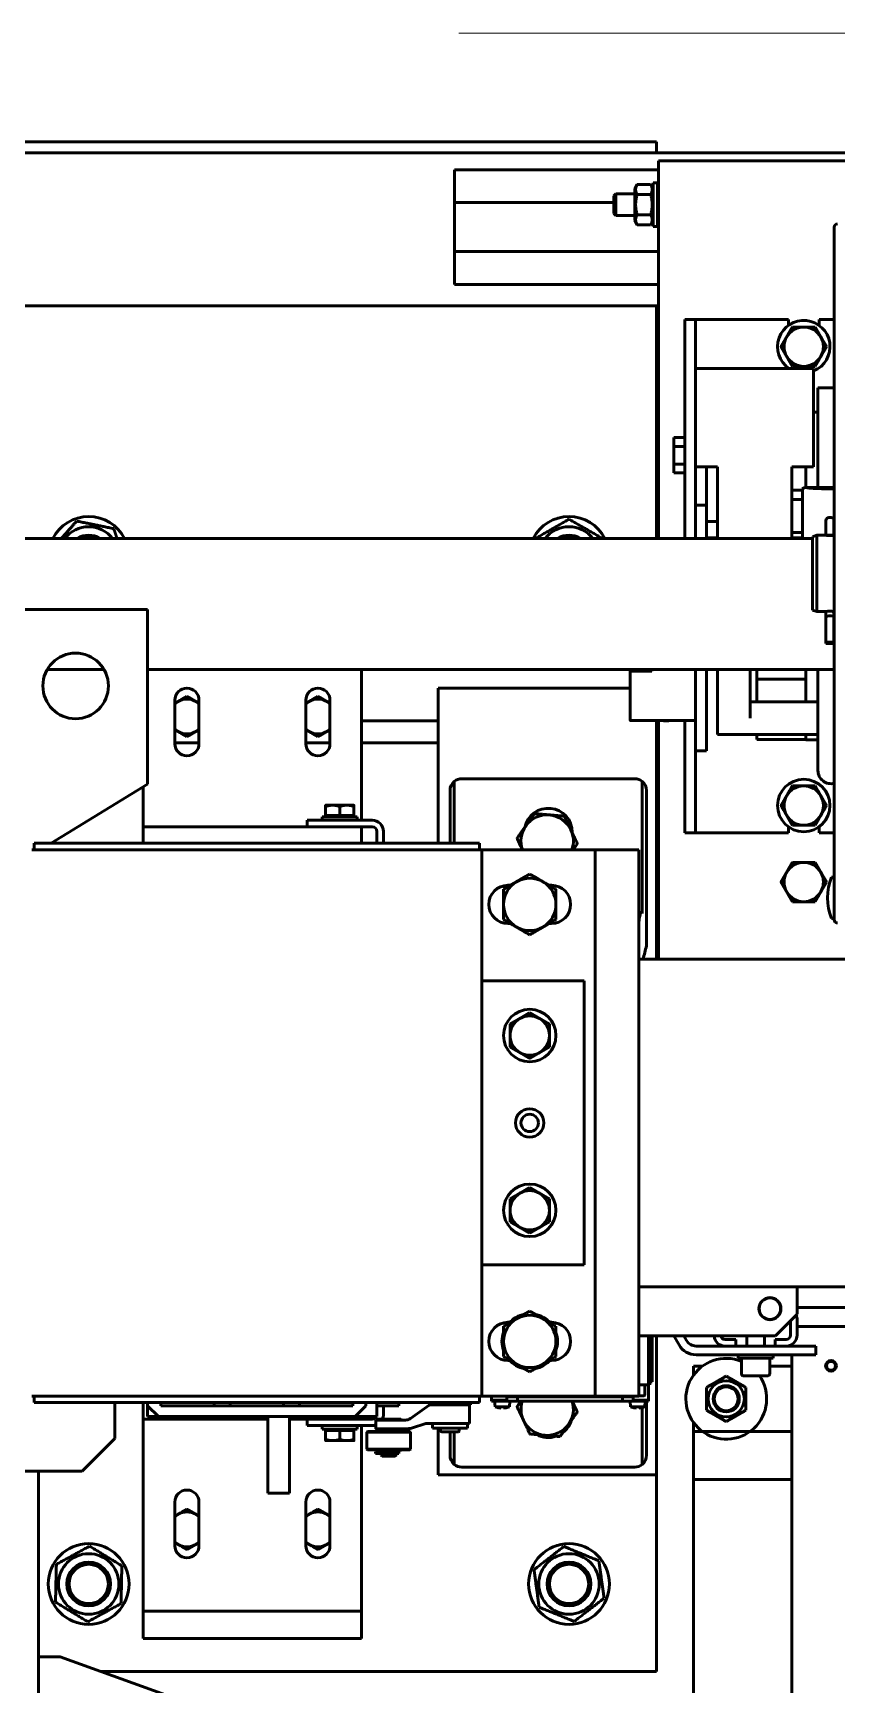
# Model space of a CAD drawing. Header units: metres. Extents: x -9802 to 773, y -8579 to 5125.
# Drawn here: x -3971.9 to -3935.1, y -1251.5 to -1175.9 of the extents above; entities that cross this region are included whole.
import ezdxf

# ---------------------------------------------------------------- set-up
doc = ezdxf.new("R2010")
doc.units = ezdxf.units.M
doc.header["$MEASUREMENT"] = 0
doc.linetypes.add('HIDDEN', pattern=[9.525, 6.35, -3.175])
doc.layers.get('0').update_dxf_attribs({"color": 30, "lineweight": 0})
doc.layers.add('shaft', color=3, linetype='Continuous', lineweight=20)
doc.layers.add('SSN_Lift-AM_0', color=7, linetype='Continuous', lineweight=50)

# ---------------------------------------------------------------- blocks, each defined once
blk = doc.blocks.new('Lift_20-024-10000')
at = {"layer": 'SSN_Lift-AM_0'}
for p, q in [((-854.5, 1568.4), (-489.5, 1568.4)), ((-489.5, 1568.4), (-489.5, 1563.4)), ((-854.5, 1563.4), (854.5, 1563.4)), ((-488.5, 1386.9), (-488.5, 1559.65)), ((-474.3, 1559.65), (-488.5, 1559.65)), ((-474.3, 1559.65), (-369.7, 1559.65)), ((-582, 1555.65), (-582, 1540.65)), ((-488.5, 1555.65), (-582, 1555.65)), ((-509, 1543.65), (-508, 1544.65)), ((-509, 1535.65), (-509, 1543.65)), ((-508, 1544.65), (-508, 1534.65)), ((-499.4, 1544.65), (-508, 1544.65)), ((-499.4, 1546.95), (-498.28, 1548.89)), ((-499.4, 1546.95), (-499.4, 1532.35)), ((-498.28, 1548.89), (-492.12, 1548.89)), ((-498.28, 1544.27), (-492.12, 1544.27)), ((-491, 1546.95), (-492.12, 1548.89)), ((-491, 1549.65), (-491, 1529.65)), ((-491, 1549.65), (-489, 1549.65)), ((-489, 1549.65), (-489, 1529.65)), ((-489, 1546.65), (-488.5, 1546.65)), ((-582, 1540.65), (-582, 1518.15)), ((-509, 1540.65), (-582, 1540.65)), ((-509, 1535.65), (-508, 1534.65)), ((-498.28, 1535.03), (-492.12, 1535.03)), ((-499.4, 1534.65), (-508, 1534.65)), ((-499.4, 1532.35), (-498.28, 1530.41)), ((-498.28, 1530.41), (-492.12, 1530.41)), ((-491, 1532.35), (-492.12, 1530.41)), ((-491, 1529.65), (-489, 1529.65)), ((-489, 1532.65), (-488.5, 1532.65)), ((-408, 1212.4), (-408, 1529.4)), ((-582, 1518.15), (-582, 1503.15)), ((-488.5, 1518.15), (-582, 1518.15)), ((-488.5, 1503.15), (-582, 1503.15)), ((-848.64, 1493.4), (-488.5, 1493.4)), ((-489.5, 1493.4), (-489.5, 1386.9)), ((-476.5, 1386.9), (-476.5, 1487.15)), ((-476.5, 1487.15), (-471.5, 1487.15)), ((-471.5, 1487.15), (-471.5, 1464.65)), ((-466.5, 1487.15), (-471.5, 1487.15)), ((-466.5, 1487.15), (-429, 1487.15)), ((-429, 1484.4), (-429, 1487.15)), ((-415, 1487.15), (-415, 1484.4)), ((-415, 1487.15), (-408, 1487.15)), ((-471.5, 1464.65), (-417.5, 1464.65)), ((-471.5, 1419.65), (-471.5, 1464.65)), ((-417.5, 1419.65), (-417.5, 1464.65)), ((-408, 1455.78), (-415.5, 1455.78)), ((-415.5, 1455.25), (-415.5, 1455.78)), ((-415.5, 1455.25), (-415.5, 1433.24)), ((-415.5, 1444.65), (-417.5, 1444.65)), ((-476.5, 1433.06), (-481.5, 1433.06)), ((-481.5, 1433.06), (-481.5, 1429.02)), ((-476.5, 1429.02), (-481.5, 1429.02)), ((-481.5, 1429.02), (-481.5, 1420.94)), ((-415.5, 1431.78), (-415.5, 1433.24)), ((-415.5, 1431.78), (-415.5, 1410.19)), ((-476.5, 1420.94), (-481.5, 1420.94)), ((-481.5, 1420.94), (-481.5, 1416.9)), ((-476.5, 1416.9), (-481.5, 1416.9)), ((-471.5, 1419.65), (-471.5, 1402.15)), ((-461.5, 1419.65), (-471.5, 1419.65)), ((-466.5, 1402.15), (-466.5, 1419.65)), ((-461.5, 1386.9), (-461.5, 1419.65)), ((-427.5, 1419.65), (-427.5, 1386.9)), ((-417.5, 1419.65), (-427.5, 1419.65)), ((-421, 1410.19), (-421, 1419.65)), ((-427.5, 1408.94), (-422.5, 1408.94)), ((-422.5, 1409.64), (-422.5, 1386.9)), ((-412.5, 1410.19), (-421.16, 1410.19)), ((-408, 1410.19), (-412.5, 1410.19)), ((-408, 1409.65), (-412.5, 1409.65)), ((-471.5, 1405.99), (-471.5, 1405.99)), ((-471.5, 1405.99), (-471.5, 1398.49)), ((-471.5, 1402.15), (-471.5, 1386.9)), ((-466.5, 1402.15), (-471.5, 1402.15)), ((-466.5, 1386.9), (-466.5, 1402.15)), ((-427.5, 1404.67), (-422.5, 1404.67)), ((-471.5, 1398.49), (-471.5, 1398.49)), ((-471.5, 1398.49), (-471.5, 1390.99)), ((-466.5, 1394.65), (-461.5, 1394.65)), ((-411.85, 1391.54), (-411.85, 1395.11)), ((-411.85, 1391.54), (-411.85, 1388.73)), ((-410.55, 1396.4), (-409.45, 1396.4)), ((-408.15, 1395.11), (-408.15, 1391.54)), ((-408.15, 1388.73), (-408.15, 1391.54)), ((-967.5, 1386.9), (-418, 1386.9)), ((-471.5, 1390.99), (-471.5, 1386.9)), ((-471.5, 1390.99), (-471.5, 1390.99)), ((-461.5, 1387.15), (-466.5, 1387.15)), ((-427.5, 1389.65), (-422.5, 1389.65)), ((-422.5, 1387.15), (-427.5, 1387.15)), ((-418, 1387.67), (-416, 1388.4)), ((-418, 1387.67), (-418, 1354.13)), ((-416, 1388.4), (-416, 1353.4)), ((-412.5, 1388.4), (-416, 1388.4)), ((-411.85, 1388.73), (-411.85, 1388.32)), ((-410.55, 1388.4), (-409.45, 1388.4)), ((-408.15, 1388.32), (-408.15, 1388.73)), ((-1067.5, 1354.4), (-722.5, 1354.4)), ((-722.5, 1354.4), (-722.5, 1274.4)), ((-418, 1354.13), (-416, 1353.4)), ((-412.5, 1353.4), (-416, 1353.4)), ((-411.85, 1353.48), (-411.85, 1351.16)), ((-408.15, 1351.16), (-408.15, 1353.48)), ((-411.85, 1351.16), (-411.85, 1338.94)), ((-410.55, 1351.4), (-409.45, 1351.4)), ((-408.15, 1338.94), (-408.15, 1351.16)), ((-411.85, 1338.94), (-411.85, 1338.78)), ((-411.85, 1338.78), (-408.15, 1338.78)), ((-410.55, 1339.4), (-409.45, 1339.4)), ((-408.15, 1338.78), (-408.15, 1338.94)), ((-742.51, 1326.9), (-768.49, 1326.9)), ((-408, 1326.9), (-722.5, 1326.9)), ((-624.5, 1269.9), (-624.5, 1326.9)), ((-501.5, 1326.9), (-501.5, 1326.17)), ((-491.5, 1326.17), (-501.5, 1326.17)), ((-501.5, 1326.17), (-501.5, 1303.67)), ((-491.5, 1326.9), (-491.5, 1326.17)), ((-471.5, 1326.9), (-471.5, 1324.53)), ((-471.5, 1303.67), (-471.5, 1324.53)), ((-466.5, 1289.65), (-466.5, 1326.9)), ((-461.5, 1304.65), (-461.5, 1326.9)), ((-446.5, 1304.65), (-446.5, 1326.9)), ((-443.5, 1326.9), (-443.5, 1324.01)), ((-443.5, 1324.01), (-443.5, 1322.52)), ((-421, 1323.09), (-421, 1326.9)), ((-421, 1312.15), (-421, 1323.09)), ((-415.5, 1280.65), (-415.5, 1326.9)), ((-589.5, 1247.4), (-589.5, 1318.4)), ((-589.5, 1318.4), (-501.5, 1318.4)), ((-443.5, 1318.12), (-443.5, 1322.52)), ((-443.5, 1322.52), (-421, 1322.52)), ((-443.5, 1318.12), (-443.5, 1317.65)), ((-443.5, 1317.65), (-443.5, 1312.15)), ((-710, 1292.9), (-710, 1312.9)), ((-699, 1312.9), (-699, 1292.9)), ((-650, 1292.9), (-650, 1312.9)), ((-639, 1312.9), (-639, 1292.9)), ((-415.5, 1312.15), (-446.5, 1312.15)), ((-624.5, 1303.4), (-589.5, 1303.4)), ((-471.63, 1303.54), (-501.37, 1303.54)), ((-489.5, 1303.54), (-489.5, 1194.4)), ((-488.5, 1194.4), (-488.5, 1303.54)), ((-476.5, 1252.15), (-476.5, 1303.54)), ((-471.5, 1303.67), (-471.5, 1294.61)), ((-461.5, 1304.65), (-461.5, 1297.15)), ((-699, 1293.4), (-710, 1293.4)), ((-639, 1293.4), (-650, 1293.4)), ((-589.5, 1293.4), (-624.5, 1293.4)), ((-471.5, 1294.61), (-471.5, 1252.15)), ((-415.5, 1297.15), (-461.5, 1297.15)), ((-443.5, 1297.15), (-443.5, 1295.07)), ((-443.5, 1295.07), (-443.5, 1294.81)), ((-443.5, 1294.81), (-421, 1294.81)), ((-421, 1294.65), (-421, 1297.15)), ((-415.5, 1294.65), (-421, 1294.65)), ((-466.5, 1289.65), (-471.5, 1289.65)), ((-722.5, 1274.4), (-766.68, 1247.4)), ((-724.5, 1269.9), (-724.5, 1273.18)), ((-584, 1247.4), (-584, 1271.5)), ((-582.04, 1247.4), (-582.04, 1275.66)), ((-578.6, 1276.9), (-499.4, 1276.9)), ((-495.96, 1215.24), (-495.96, 1275.66)), ((-494, 1271.5), (-494, 1200.4)), ((-724.5, 1254.9), (-724.5, 1269.9)), ((-637.75, 1264.8), (-641, 1264.8)), ((-641, 1260.1), (-641, 1264.22)), ((-631.25, 1264.8), (-637.75, 1264.8)), ((-634.5, 1260.1), (-634.5, 1264.22)), ((-628, 1264.8), (-631.25, 1264.8)), ((-628, 1260.1), (-628, 1264.22)), ((-624.5, 1257.9), (-624.5, 1269.9)), ((-619.6, 1257.9), (-649.5, 1257.9)), ((-649.5, 1254.9), (-649.5, 1257.9)), ((-626.5, 1259.5), (-642.5, 1259.5)), ((-642.5, 1259.5), (-642.5, 1257.9)), ((-634.5, 1260.1), (-641, 1260.1)), ((-640.32, 1260.1), (-640.32, 1259.5)), ((-628, 1260.1), (-634.5, 1260.1)), ((-628.68, 1260.1), (-628.68, 1259.5)), ((-626.5, 1259.5), (-626.5, 1257.9)), ((-724.5, 1254.9), (-649.5, 1254.9)), ((-724.5, 1254.9), (-724.5, 1247.4)), ((-649.5, 1254.9), (-619.6, 1254.9)), ((-624.5, 1254.9), (-624.5, 1247.4)), ((-617.5, 1247.4), (-617.5, 1252.8)), ((-614.5, 1252.8), (-614.5, 1247.4)), ((-528, 1252.4), (-528, 1252.14)), ((-471.5, 1252.15), (-476.5, 1252.15)), ((-471.5, 1252.15), (-466.5, 1252.15)), ((-429, 1252.15), (-466.5, 1252.15)), ((-429, 1252.15), (-429, 1254.9)), ((-415, 1254.9), (-415, 1252.15)), ((-408, 1252.15), (-415, 1252.15)), ((-770.4, 1244.4), (-775.5, 1244.4)), ((-774.5, 1247.4), (-769.5, 1247.4)), ((-774.5, 1247.4), (-774.5, 1244.4)), ((-770.4, 1244.4), (-574.6, 1244.4)), ((-769.5, 1247.4), (-575.5, 1247.4)), ((-575.5, 1247.4), (-570.5, 1247.4)), ((-569.5, 1244.4), (-574.6, 1244.4)), ((-570.5, 1244.4), (-570.5, 1247.4)), ((-569.5, 1244.4), (-569.5, 994.4)), ((-569.5, 1244.4), (-517.5, 1244.4)), ((-517.5, 1244.4), (-497.5, 1244.4)), ((-517.5, 1244.4), (-517.5, 994.4)), ((-497.5, 1244.4), (-497.5, 994.4)), ((-557.5, 1228.15), (-556.34, 1228.15)), ((-538.66, 1228.15), (-537.5, 1228.15)), ((-409.28, 1231.9), (-408, 1231.9)), ((-556.34, 1210.65), (-557.5, 1210.65)), ((-537.5, 1210.65), (-538.66, 1210.65)), ((-409.28, 1212.9), (-408, 1212.9)), ((-338, 1194.4), (-497.5, 1194.4)), ((-567.4, 1184.4), (-569.5, 1184.4)), ((-522.5, 1184.4), (-567.4, 1184.4)), ((-522.5, 1054.4), (-522.5, 1184.4)), ((-567.4, 1054.4), (-569.5, 1054.4)), ((-522.5, 1054.4), (-567.4, 1054.4)), ((-338, 1044.4), (-497.5, 1044.4)), ((-425, 1031.9), (-425, 1044.4)), ((-425, 1031.9), (-435, 1021.9)), ((-428.03, 1022.3), (-428.03, 1028.87)), ((-425.03, 1029.3), (-425.03, 1022.3)), ((-338, 1035), (-425, 1035)), ((-557.5, 1028.15), (-556.7, 1028.15)), ((-538.3, 1028.15), (-537.5, 1028.15)), ((-497.5, 1021.9), (-435, 1021.9)), ((-493.06, 999.5), (-493.06, 1021.9)), ((-492.56, 999.5), (-492.56, 1021.9)), ((-491.36, 1021.9), (-491.36, 1000.85)), ((-489.5, 1021.9), (-489.5, 958.4)), ((-479.13, 1017.8), (-481.5, 1021.9)), ((-475.66, 1019.8), (-476.88, 1021.9)), ((-448.03, 1017.3), (-448.03, 1021.9)), ((-440.03, 1017.3), (-440.03, 1021.9)), ((-425.03, 1026.24), (-328.5, 1026.24)), ((-458.03, 1017.3), (-471.33, 1017.3)), ((-471.33, 1013.3), (-416.53, 1013.3)), ((-458.03, 1020.3), (-453.03, 1020.3)), ((-453.03, 1017.3), (-458.03, 1017.3)), ((-453.03, 1020.3), (-453.03, 1017.3)), ((-435.03, 1017.3), (-453.03, 1017.3)), ((-452.03, 1013.3), (-452.03, 1011.7)), ((-436.03, 1013.3), (-436.03, 1011.7)), ((-435.03, 1020.3), (-430.03, 1020.3)), ((-435.03, 1017.3), (-435.03, 1020.3)), ((-430.03, 1017.3), (-435.03, 1017.3)), ((-416.53, 1017.3), (-430.03, 1017.3)), ((-427.5, 1017.3), (-427.5, 1017.98)), ((-427.5, 685.54), (-427.5, 1013.3)), ((-416.53, 1017.3), (-416.53, 1013.3)), ((-556.7, 1010.65), (-557.5, 1010.65)), ((-537.5, 1010.65), (-538.3, 1010.65)), ((-472.5, 1008.14), (-468.33, 1008.14)), ((-472.5, 1003.96), (-472.5, 1008.14)), ((-436.03, 1011.7), (-452.03, 1011.7)), ((-450.53, 1004.5), (-450.53, 1011.7)), ((-437.53, 1004.5), (-437.53, 1011.7)), ((-437.53, 1008.14), (-427.5, 1008.14)), ((-497.5, 999.5), (-493.06, 999.5)), ((-494.81, 995), (-494.81, 999.5)), ((-492.56, 999.5), (-493.06, 999.5)), ((-493.06, 999.5), (-493.06, 994.5)), ((-491.36, 1000.85), (-492.56, 1000.85)), ((-438.33, 1003.7), (-449.73, 1003.7)), ((-775.5, 994.4), (-770.4, 994.4)), ((-774.5, 994.4), (-774.5, 991.4)), ((-769.5, 991.4), (-774.5, 991.4)), ((-574.6, 994.4), (-770.4, 994.4)), ((-769.5, 991.4), (-575.5, 991.4)), ((-737.5, 991.4), (-737.5, 975)), ((-724.5, 983.9), (-724.5, 991.4)), ((-722.5, 990), (-722.5, 991.4)), ((-716.5, 991.4), (-716.5, 990)), ((-692, 990), (-692, 991.4)), ((-684.75, 991.4), (-684.75, 990)), ((-660.25, 990), (-660.25, 991.4)), ((-653, 991.4), (-653, 990)), ((-628.5, 990), (-628.5, 991.4)), ((-622.5, 991.4), (-622.5, 990)), ((-617.5, 990), (-617.5, 991.4)), ((-607.5, 990), (-607.5, 991.4)), ((-594.06, 991), (-594.06, 991.4)), ((-594.06, 991), (-574.06, 991)), ((-585.02, 990.4), (-592.98, 990.4)), ((-592.06, 990.4), (-592.06, 991)), ((-585.02, 990.4), (-575.06, 990.4)), ((-576.06, 990.4), (-576.06, 991)), ((-570.5, 991.4), (-575.5, 991.4)), ((-575.06, 990.4), (-575.06, 981.8)), ((-574.6, 994.4), (-569.5, 994.4)), ((-574.06, 991), (-574.06, 991.4)), ((-570.5, 991.4), (-570.5, 994.4)), ((-517.5, 994.4), (-569.5, 994.4)), ((-565.06, 994.4), (-565.06, 992.5)), ((-563.06, 992.5), (-565.06, 992.5)), ((-565.06, 992), (-565.06, 992.5)), ((-565.06, 992), (-564.81, 992)), ((-558.21, 992), (-564.81, 992)), ((-563.38, 989.5), (-563.56, 992)), ((-563.06, 992.5), (-558.06, 992.5)), ((-557.96, 992), (-558.21, 992)), ((-558.06, 992.5), (-558.06, 994.4)), ((-557.96, 994), (-558.06, 994)), ((-557.96, 994), (-557.73, 994)), ((-557.96, 992), (-557.96, 994)), ((-557.96, 992), (-557.73, 992)), ((-553.06, 994), (-557.73, 994)), ((-553.06, 992), (-557.73, 992)), ((-556.74, 989.5), (-556.56, 992)), ((-553.06, 994), (-549.06, 994)), ((-553.06, 992), (-553.06, 994)), ((-553.06, 992), (-549.06, 992)), ((-509.06, 994), (-549.06, 994)), ((-509.06, 992), (-549.06, 992)), ((-497.5, 994.4), (-517.5, 994.4)), ((-509.06, 994), (-505.06, 994)), ((-509.06, 992), (-505.06, 992)), ((-500.39, 994), (-505.06, 994)), ((-505.06, 992), (-505.06, 994)), ((-500.39, 992), (-505.06, 992)), ((-501.38, 989.5), (-501.56, 992)), ((-500.39, 994), (-500.16, 994)), ((-500.39, 992), (-500.16, 992)), ((-500.06, 994), (-500.16, 994)), ((-500.16, 992), (-500.16, 994)), ((-499.91, 992), (-500.16, 992)), ((-500.06, 994.4), (-500.06, 992.5)), ((-500.06, 992.5), (-495.06, 992.5)), ((-493.31, 992), (-499.91, 992)), ((-495.31, 994.5), (-497.5, 994.5)), ((-493.06, 992.5), (-495.06, 992.5)), ((-494.74, 989.5), (-494.56, 992)), ((-494, 992), (-494, 967.3)), ((-493.31, 992), (-493.06, 992)), ((-493.06, 994.5), (-493.06, 992.5)), ((-493.06, 992), (-493.06, 994)), ((-493.06, 994), (-493.06, 994)), ((-667.5, 983.9), (-724.5, 983.9)), ((-724.5, 983.9), (-724.5, 968.9)), ((-717.5, 985), (-722.5, 990)), ((-722.5, 990), (-722.5, 985)), ((-722.5, 985), (-717.5, 985)), ((-627.5, 985), (-717.5, 985)), ((-716.5, 990), (-692, 990)), ((-684.75, 990), (-692, 990)), ((-684.75, 990), (-660.25, 990)), ((-667.5, 985), (-667.5, 950)), ((-653, 990), (-660.25, 990)), ((-657.5, 985), (-657.5, 950)), ((-649.5, 983.9), (-657.5, 983.9)), ((-653, 990), (-628.5, 990)), ((-649.5, 983.9), (-619.6, 983.9)), ((-649.5, 983.9), (-649.5, 980.9)), ((-622.5, 990), (-627.5, 985)), ((-627.5, 985), (-617.5, 985)), ((-624.5, 983.9), (-624.5, 985)), ((-617.56, 983.9), (-618.06, 983.4)), ((-618.06, 983.4), (-606.06, 983.4)), ((-618.06, 979.4), (-618.06, 983.4)), ((-617.56, 983.9), (-606.56, 983.9)), ((-617.5, 985), (-617.5, 990)), ((-617.5, 990), (-607.5, 990)), ((-614.5, 990), (-614.5, 986)), ((-612.65, 983.4), (-604.45, 983.4)), ((-606.56, 983.9), (-606.06, 983.4)), ((-606.06, 983.4), (-606.06, 983.4)), ((-602.14, 984.14), (-593.56, 990.22)), ((-556.74, 989.5), (-563.38, 989.5)), ((-562.16, 989.14), (-562.17, 989.13)), ((-560.61, 989.5), (-560.61, 988.92)), ((-559.51, 989.5), (-560.61, 989.5)), ((-559.51, 989.14), (-559.51, 989.5)), ((-559.51, 988.92), (-559.51, 989.14)), ((-559.51, 989.14), (-559.51, 989.14)), ((-557.95, 989.13), (-557.96, 989.14)), ((-494.74, 989.5), (-501.38, 989.5)), ((-500.16, 989.14), (-500.17, 989.13)), ((-498.61, 989.5), (-498.61, 988.92)), ((-497.51, 989.5), (-498.61, 989.5)), ((-497.51, 989.14), (-497.51, 989.5)), ((-497.51, 988.92), (-497.51, 989.14)), ((-497.51, 989.14), (-497.51, 989.14)), ((-495.96, 989.14), (-495.96, 963.14)), ((-495.95, 989.13), (-495.96, 989.14)), ((-649.5, 980.9), (-619.6, 980.9)), ((-642.5, 979.3), (-642.5, 980.9)), ((-642.5, 979.3), (-626.5, 979.3)), ((-641, 978.7), (-641, 974.58)), ((-641, 978.7), (-634.5, 978.7)), ((-640.32, 978.7), (-640.32, 979.3)), ((-634.5, 978.7), (-634.5, 974.58)), ((-634.5, 978.7), (-628, 978.7)), ((-628.68, 978.7), (-628.68, 979.3)), ((-628, 978.7), (-628, 974.58)), ((-626.5, 979.3), (-626.5, 980.9)), ((-624.5, 980.9), (-624.5, 968.9)), ((-621.76, 978.25), (-622.06, 977.95)), ((-622.06, 977.95), (-602.06, 977.95)), ((-622.06, 970.05), (-622.06, 977.95)), ((-621.76, 978.25), (-602.36, 978.25)), ((-618.06, 979.4), (-612.65, 979.4)), ((-617.56, 978.9), (-618.06, 979.4)), ((-617.56, 978.9), (-606.56, 978.9)), ((-617.31, 978.25), (-617.31, 978.9)), ((-612.65, 979.4), (-612.66, 979.4)), ((-604.06, 979.4), (-612.66, 979.4)), ((-606.81, 978.25), (-606.81, 978.9)), ((-606.56, 978.9), (-606.06, 979.4)), ((-602.36, 978.25), (-602.06, 977.95)), ((-602.06, 970.05), (-602.06, 977.95)), ((-595.06, 981.8), (-601.71, 979.75)), ((-585.02, 981.8), (-595.06, 981.8)), ((-592.06, 979.7), (-592.06, 981.8)), ((-592.06, 979.7), (-576.06, 979.7)), ((-589.5, 958.4), (-589.5, 979.7)), ((-588.31, 979.7), (-588.31, 978.5)), ((-580.31, 978), (-587.81, 978)), ((-585.02, 981.8), (-575.06, 981.8)), ((-584, 967.3), (-584, 978)), ((-582.04, 978), (-582.04, 963.14)), ((-579.81, 979.7), (-579.81, 978.5)), ((-576.06, 979.7), (-576.06, 981.8)), ((-472.5, 978.14), (-472.5, 982.31)), ((-472.5, 978.14), (-472.5, 958.24)), ((-427.5, 978.14), (-472.5, 978.14)), ((-737.5, 975), (-752.5, 960)), ((-724.5, 968.9), (-724.5, 903.4)), ((-641, 974), (-637.75, 974)), ((-637.75, 974), (-631.25, 974)), ((-631.25, 974), (-628, 974)), ((-624.5, 968.9), (-624.5, 903.4)), ((-622.06, 970.05), (-602.06, 970.05)), ((-621.76, 969.75), (-622.06, 970.05)), ((-621.76, 969.75), (-602.36, 969.75)), ((-618.21, 968.84), (-607.68, 968.84)), ((-618.21, 968.08), (-618.21, 968.84)), ((-607.68, 968.08), (-618.21, 968.08)), ((-617.31, 969.1), (-617.31, 969.75)), ((-617.31, 969.1), (-606.81, 969.1)), ((-615.56, 968.84), (-615.56, 969.1)), ((-615.56, 968), (-608.56, 968)), ((-615.56, 967.4), (-615.56, 968)), ((-615.06, 968), (-615.06, 968.08)), ((-609.06, 968), (-609.06, 968.08)), ((-608.56, 968.84), (-608.56, 969.1)), ((-608.56, 967.4), (-608.56, 968)), ((-607.68, 968.84), (-607.49, 968.84)), ((-607.49, 968.08), (-607.68, 968.08)), ((-607.49, 968.08), (-607.49, 968.84)), ((-606.81, 969.1), (-606.81, 969.75)), ((-602.36, 969.75), (-602.06, 970.05)), ((-615.56, 967.4), (-608.56, 967.4)), ((-615.06, 966.9), (-615.56, 967.4)), ((-615.06, 966.9), (-609.06, 966.9)), ((-609.06, 966.9), (-608.56, 967.4)), ((-578.6, 961.9), (-499.4, 961.9)), ((-752.5, 960), (-1122.5, 960)), ((-772.5, 830.08), (-772.5, 960)), ((-489.5, 958.4), (-589.5, 958.4)), ((-489.5, 958.4), (-489.5, 868.4)), ((-472.5, 958.24), (-472.5, 956.14)), ((-472.5, 956.14), (-427.5, 956.14)), ((-472.5, 956.14), (-472.5, 951.04)), ((-710, 925.9), (-710, 945.9)), ((-699, 945.9), (-699, 925.9)), ((-657.5, 950), (-667.5, 950)), ((-650, 925.9), (-650, 945.9)), ((-639, 945.9), (-639, 925.9)), ((-472.5, 775.24), (-472.5, 951.04)), ((-724.5, 895.9), (-724.5, 903.4)), ((-624.5, 895.9), (-624.5, 903.4)), ((-724.5, 883.4), (-724.5, 895.9)), ((-624.5, 895.9), (-724.5, 895.9)), ((-624.5, 895.9), (-624.5, 883.4)), ((-624.5, 883.4), (-724.5, 883.4)), ((-772.5, 875), (-762.5, 875)), ((-762.5, 875), (-427.5, 754.74)), ((-489.5, 868.4), (-744.11, 868.4))]:
    blk.add_line(p, q, dxfattribs=at)
for centre, radius in [((-755.5, 1319.4), 15), ((-422, 1264.65), 12), ((-547.5, 1159.4), 12), ((-547.5, 1119.4), 6.5), ((-547.5, 1119.4), 4), ((-547.5, 1079.4), 12), ((-437.5, 1034.4), 5.05), ((-437.5, 1034.4), 4.93), ((-409.5, 1008.24), 2.46), ((-409.5, 1008.24), 2.01), ((-457.5, 993.14), 8.3), ((-457.5, 993.14), 6), ((-457.5, 993.14), 6), ((-457.5, 993.14), 5.5), ((-749.5, 908.4), 18.5), ((-529.5, 908.4), 18.5), ((-749.5, 908.4), 13.85), ((-749.5, 908.4), 10), ((-749.5, 908.4), 10), ((-749.5, 908.4), 9), ((-529.5, 908.4), 13.85), ((-529.5, 908.4), 10), ((-529.5, 908.4), 10), ((-529.5, 908.4), 9)]:
    blk.add_circle(centre, radius, dxfattribs=at)
for centre, radius, start, end in [((-406.5, 1529.4), 1.5, 90, 180), ((-422, 1474.65), 12, 292.02431, 236.44269), ((-422, 1474.65), 9, 90, 150), ((-422, 1474.65), 9, 30, 90), ((-422, 1474.65), 9, 150, 210), ((-422, 1474.65), 9, 330, 30), ((-422, 1474.65), 9, 210, 270), ((-422, 1474.65), 9, 270, 330), ((-749.5, 1378.4), 18.5, 27.35223, 152.64777), ((-749.5, 1378.4), 13.85, 37.85886, 142.14114), ((-529.5, 1378.4), 18.5, 27.35223, 152.64777), ((-529.5, 1378.4), 13.85, 37.85886, 142.14114), ((-410.55, 1395.11), 1.3, 90, 180), ((-409.45, 1395.11), 1.3, 0, 90), ((-749.5, 1378.4), 10, 58.21015, 121.78985), ((-749.5, 1378.4), 10, 58.21167, 121.78833), ((-749.5, 1378.4), 9, 70.81186, 109.18814), ((-529.5, 1378.4), 10, 58.21015, 121.78985), ((-529.5, 1378.4), 10, 58.21167, 121.78833), ((-529.5, 1378.4), 9, 70.81186, 109.18814), ((-704.5, 1312.9), 5.5, 0, 180), ((-644.5, 1312.9), 5.5, 0, 180), ((-704.5, 1305.4), 8, 120, 133.43254), ((-704.5, 1305.4), 8, 60, 120), ((-704.5, 1305.4), 8, 46.56746, 60), ((-644.5, 1305.4), 8, 120, 133.43254), ((-644.5, 1305.4), 8, 60, 120), ((-644.5, 1305.4), 8, 46.56746, 60), ((-704.5, 1305.4), 8, 226.56746, 240), ((-704.5, 1292.9), 5.5, 180, 0), ((-704.5, 1305.4), 8, 240, 300), ((-704.5, 1305.4), 8, 300, 313.43254), ((-644.5, 1305.4), 8, 226.56746, 240), ((-644.5, 1292.9), 5.5, 180, 0), ((-644.5, 1305.4), 8, 240, 300), ((-644.5, 1305.4), 8, 300, 313.43254), ((-409.5, 1280.65), 6, 180, 284.47751), ((-578.6, 1271.5), 5.4, 129.60973, 180), ((-578.6, 1271.5), 5.4, 90, 129.60973), ((-499.4, 1271.5), 5.4, 50.39027, 90), ((-499.4, 1271.5), 5.4, 0, 50.39027), ((-422, 1264.65), 9, 90, 150), ((-422, 1264.65), 9, 30, 90), ((-539, 1252.4), 11, 0, 168.14634), ((-422, 1264.65), 9, 150, 210), ((-422, 1264.65), 9, 330, 30), ((-619.6, 1252.8), 5.1, 0, 90), ((-539.5, 1248.4), 12, 145.05522, 199.47122), ((-539.5, 1248.4), 12, 85.05522, 145.05522), ((-539.5, 1248.4), 12, 25.05522, 85.05522), ((-422, 1264.65), 9, 210, 270), ((-422, 1264.65), 9, 270, 330), ((-619.6, 1252.8), 2.1, 0, 90), ((-539.5, 1248.4), 12, 340.52878, 25.05522), ((-422, 1229.65), 9, 150, 210), ((-422, 1229.65), 9, 90, 150), ((-422, 1229.65), 9, 30, 90), ((-422, 1229.65), 9, 330, 30), ((-557.5, 1219.4), 8.75, 90, 270), ((-547.5, 1219.4), 12, 120, 180), ((-547.5, 1219.4), 12, 60, 120), ((-547.5, 1219.4), 12, 0, 60), ((-537.5, 1219.4), 8.75, 270, 90), ((-422, 1229.65), 9, 210, 270), ((-422, 1229.65), 9, 270, 330), ((-547.5, 1219.4), 12, 180, 240), ((-547.5, 1219.4), 12, 300, 0), ((-539, 1146.63), 81, 58.59934, 59.1798), ((-539, 1146.63), 81, 57.90041, 58.59934), ((-406.5, 1212.4), 1.5, 180, 270), ((-547.5, 1219.4), 12, 240, 300), ((-195.65, 1119.4), 309.15, 164.81071, 165.95991), ((-547.5, 1159.4), 9, 120, 180), ((-547.5, 1159.4), 9, 60, 120), ((-547.5, 1159.4), 9, 0, 60), ((-547.5, 1159.4), 9, 180, 240), ((-547.5, 1159.4), 9, 300, 0), ((-547.5, 1159.4), 9, 240, 300), ((-547.5, 1079.4), 9, 120, 180), ((-547.5, 1079.4), 9, 60, 120), ((-547.5, 1079.4), 9, 0, 60), ((-547.5, 1079.4), 9, 180, 240), ((-547.5, 1079.4), 9, 300, 0), ((-547.5, 1079.4), 9, 240, 300), ((-547.5, 1019.4), 12, 120, 180), ((-547.5, 1019.4), 12.7, 100.88827, 139.11173), ((-547.5, 1019.4), 12, 60, 120), ((-547.5, 1019.4), 12.7, 40.88827, 79.11173), ((-547.5, 1019.4), 12, 0, 60), ((-430.03, 1029.3), 5, 0, 24.92356), ((-557.5, 1019.4), 8.75, 90, 270), ((-547.5, 1019.4), 12.7, 160.88827, 199.11173), ((-537.5, 1019.4), 8.75, 270, 90), ((-547.5, 1019.4), 12.7, 340.88827, 19.11173), ((-458.03, 1022.3), 5, 184.55619, 270), ((-458.03, 1022.3), 2, 191.45462, 270), ((-430.03, 1022.3), 2, 270, 0), ((-430.03, 1022.3), 5, 270, 0), ((-547.5, 1019.4), 12, 180, 240), ((-547.5, 1019.4), 12, 300, 0), ((-471.33, 1022.3), 9, 210, 270), ((-471.33, 1022.3), 5, 210, 270), ((-547.5, 1019.4), 12.7, 220.88827, 259.11173), ((-547.5, 1019.4), 12, 240, 300), ((-547.5, 1019.4), 12.7, 280.88827, 319.11173), ((-457.5, 993.14), 18.5, 67.86749, 34.81075), ((-449.73, 1004.5), 0.8, 180, 270), ((-438.33, 1004.5), 0.8, 270, 0), ((-592.98, 989.4), 1, 90, 125.31898), ((-539.5, 988.4), 12, 162.5424, 205.05522), ((-539.5, 988.4), 12, 150, 152.18186), ((-539.5, 988.4), 12, 325.05522, 17.4576), ((-539.5, 988.4), 12, 27.81814, 30), ((-539, 992.4), 11, 8.3636, 10.47568), ((-495.31, 995), 0.5, 270, 0), ((-619.6, 986), 2.1, 270, 331.56311), ((-619.6, 986), 5.1, 335.68523, 0), ((-604.45, 987.4), 4, 270, 305.31898), ((-560.06, 998.16), 9.27, 248.9878, 256.82587), ((-560.06, 998.16), 9.25, 256.8616, 266.59299), ((-560.06, 998.16), 9.25, 273.40746, 283.1384), ((-560.06, 998.16), 9.27, 283.17413, 291.0122), ((-539.5, 988.4), 12, 205.05522, 265.05522), ((-539, 986.4), 11, 306.77006, 343.34038), ((-498.06, 998.16), 9.27, 248.9878, 256.82587), ((-498.06, 998.16), 9.25, 256.8616, 266.59299), ((-498.06, 998.16), 9.25, 273.40746, 283.1384), ((-498.06, 998.16), 9.27, 283.17413, 291.0122), ((-619.6, 986), 5.1, 270, 287.56948), ((-604.06, 987.4), 8, 270, 287.11029), ((-587.81, 978.5), 0.5, 180, 270), ((-580.31, 978.5), 0.5, 270, 0), ((-539, 986.4), 11, 241.07496, 289.03547), ((-539.5, 988.4), 12, 265.05522, 325.05522), ((-578.6, 967.3), 5.4, 180, 230.39027), ((-578.6, 967.3), 5.4, 230.39027, 270), ((-499.4, 967.3), 5.4, 270, 309.60973), ((-499.4, 967.3), 5.4, 309.60973, 0), ((-704.5, 945.9), 5.5, 0, 180), ((-644.5, 945.9), 5.5, 0, 180), ((-704.5, 933.4), 8, 120, 133.43254), ((-704.5, 933.4), 8, 60, 120), ((-704.5, 933.4), 8, 46.56746, 60), ((-644.5, 933.4), 8, 120, 133.43254), ((-644.5, 933.4), 8, 60, 120), ((-644.5, 933.4), 8, 46.56746, 60), ((-704.5, 933.4), 8, 226.56746, 240), ((-704.5, 925.9), 5.5, 180, 0), ((-704.5, 933.4), 8, 240, 300), ((-704.5, 933.4), 8, 300, 313.43254), ((-644.5, 933.4), 8, 226.56746, 240), ((-644.5, 925.9), 5.5, 180, 0), ((-644.5, 933.4), 8, 240, 300), ((-644.5, 933.4), 8, 300, 313.43254)]:
    blk.add_arc(centre, radius, start, end, dxfattribs=at)
for centre, major_axis, ratio, start_param, end_param in [((-412.5, 1409.64), (-10, 0), 0.109606, 5.759587, 6.283185), ((-412.5, 1410.73), (-10, 0), 0.108401, 0.523599, 1.570796), ((-410.55, 1388.73), (1.3, 0), 0.25811, 3.141593, 4.712389), ((-409.45, 1388.73), (-1.3, 0), 0.25811, 1.570796, 3.141593), ((-410.55, 1351.16), (1.3, 0), 0.185003, 1.570796, 3.141593), ((-409.45, 1351.16), (-1.3, 0), 0.185003, 3.141593, 4.712389), ((-410.55, 1338.94), (-1.3, 0), 0.357762, 4.712389, 6.283185), ((-409.45, 1338.94), (1.3, 0), 0.357762, 0, 1.570796), ((-500.5, 1304.54), (0.966, 0.966), 0.267949, 2.879793, 3.403392), ((-485, 1314.66), (13, 0), 0.866025, 4.557963, 4.866815), ((-472.5, 1304.54), (0.966, -0.966), 0.267949, 6.021386, 6.544985), ((-386.52, 1222.4), (0, 25), 0.984454, 1.181, 1.960593), ((-539, 844.52), (-80.08, -574.94), 0.021187, 4.013388, 4.023519), ((-560.06, 996.49), (8.74, 0), 0.842081, 4.775351, 4.775359), ((-560.06, 996.49), (-8.74, 0), 0.842093, 1.63376, 1.633769), ((-498.06, 996.49), (8.74, 0), 0.842076, 4.77535, 4.775358), ((-498.06, 996.49), (-8.74, 0), 0.842092, 1.63376, 1.633768)]:
    blk.add_ellipse(centre, major_axis=major_axis, ratio=ratio, start_param=start_param, end_param=end_param, dxfattribs=at)
for points, weights in [([(-498.28, 1548.89), (-499.61, 1546.58), (-498.28, 1544.27)], [1, 1.15470053838, 1]), ([(-498.28, 1544.27), (-499.61, 1539.65), (-498.28, 1535.03)], [1, 1.15470053838, 1]), ([(-492.12, 1544.27), (-490.79, 1546.58), (-492.12, 1548.89)], [1, 1.15470053838, 1]), ([(-492.12, 1535.03), (-490.79, 1539.65), (-492.12, 1544.27)], [1, 1.15470053838, 1]), ([(-498.28, 1535.03), (-499.61, 1532.72), (-498.28, 1530.41)], [1, 1.15470053838, 1]), ([(-492.12, 1530.41), (-490.79, 1532.72), (-492.12, 1535.03)], [1, 1.15470053838, 1]), ([(-429.79, 1479.15), (-428.59, 1481.24), (-427.2, 1483.65)], [1, 1.0379548493, 1]), ([(-427.2, 1483.65), (-424.41, 1483.65), (-422, 1483.65)], [1, 1.0379548493, 1]), ([(-422, 1483.65), (-419.59, 1483.65), (-416.8, 1483.65)], [1, 1.0379548493, 1]), ([(-416.8, 1483.65), (-415.41, 1481.24), (-414.21, 1479.15)], [1, 1.0379548493, 1]), ([(-432.39, 1474.65), (-431, 1477.06), (-429.79, 1479.15)], [1, 1.0379548493, 1]), ([(-429.79, 1470.15), (-431, 1472.24), (-432.39, 1474.65)], [1, 1.0379548493, 1]), ([(-414.21, 1479.15), (-413, 1477.06), (-411.61, 1474.65)], [1, 1.0379548493, 1]), ([(-411.61, 1474.65), (-413, 1472.24), (-414.21, 1470.15)], [1, 1.0379548493, 1]), ([(-427.2, 1465.65), (-428.59, 1468.06), (-429.79, 1470.15)], [1, 1.0379548493, 1]), ([(-414.21, 1470.15), (-415.41, 1468.06), (-416.8, 1465.65)], [1, 1.0379548493, 1]), ([(-422, 1465.65), (-424.41, 1465.65), (-427.2, 1465.65)], [1, 1.0379548493, 1]), ([(-416.8, 1465.65), (-419.59, 1465.65), (-422, 1465.65)], [1, 1.0379548493, 1]), ([(-762.01, 1386.9), (-758.74, 1390.6), (-754.99, 1394.83)], [1.07292420899, 1.09585315946, 1]), ([(-754.99, 1394.83), (-746.5, 1393.1), (-738.02, 1391.37)], [1, 1.15470053838, 1]), ([(-738.02, 1391.37), (-737.23, 1389.01), (-736.52, 1386.9)], [1, 1.03996304047, 1.05927916374]), ([(-544.5, 1387.06), (-537, 1391.39), (-529.5, 1395.72)], [1, 1.15470053838, 1]), ([(-529.5, 1395.72), (-522, 1391.39), (-514.5, 1387.06)], [1, 1.15470053838, 1]), ([(-544.5, 1386.9), (-544.5, 1386.98), (-544.5, 1387.06)], [1.00246793136, 1.00124396861, 1]), ([(-514.5, 1387.06), (-514.5, 1386.98), (-514.5, 1386.9)], [1, 1.00124396861, 1.00246793136]), ([(-710, 1311.46), (-709.24, 1311.9), (-708.5, 1312.33)], [1.01806688594, 1.01482054122, 1]), ([(-708.5, 1312.33), (-706.64, 1313.4), (-704.5, 1314.64)], [1, 1.0379548493, 1]), ([(-704.5, 1314.64), (-702.36, 1313.4), (-700.5, 1312.33)], [1, 1.0379548493, 1]), ([(-700.5, 1312.33), (-699.76, 1311.9), (-699, 1311.46)], [1, 1.01482054122, 1.01806688594]), ([(-650, 1311.46), (-649.24, 1311.9), (-648.5, 1312.33)], [1.01806688594, 1.01482054122, 1]), ([(-648.5, 1312.33), (-646.64, 1313.4), (-644.5, 1314.64)], [1, 1.0379548493, 1]), ([(-644.5, 1314.64), (-642.36, 1313.4), (-640.5, 1312.33)], [1, 1.0379548493, 1]), ([(-640.5, 1312.33), (-639.76, 1311.9), (-639, 1311.46)], [1, 1.01482054122, 1.01806688594]), ([(-708.5, 1298.47), (-709.24, 1298.9), (-710, 1299.34)], [1, 1.01482054122, 1.01806688594]), ([(-704.5, 1296.16), (-706.64, 1297.4), (-708.5, 1298.47)], [1, 1.0379548493, 1]), ([(-700.5, 1298.47), (-702.36, 1297.4), (-704.5, 1296.16)], [1, 1.0379548493, 1]), ([(-699, 1299.34), (-699.76, 1298.9), (-700.5, 1298.47)], [1.01806688594, 1.01482054122, 1]), ([(-648.5, 1298.47), (-649.24, 1298.9), (-650, 1299.34)], [1, 1.01482054122, 1.01806688594]), ([(-644.5, 1296.16), (-646.64, 1297.4), (-648.5, 1298.47)], [1, 1.0379548493, 1]), ([(-640.5, 1298.47), (-642.36, 1297.4), (-644.5, 1296.16)], [1, 1.0379548493, 1]), ([(-639, 1299.34), (-639.76, 1298.9), (-640.5, 1298.47)], [1.01806688594, 1.01482054122, 1]), ([(-429.79, 1269.15), (-428.59, 1271.24), (-427.2, 1273.65)], [1, 1.0379548493, 1]), ([(-427.2, 1273.65), (-424.41, 1273.65), (-422, 1273.65)], [1, 1.0379548493, 1]), ([(-422, 1273.65), (-419.59, 1273.65), (-416.8, 1273.65)], [1, 1.0379548493, 1]), ([(-416.8, 1273.65), (-415.41, 1271.24), (-414.21, 1269.15)], [1, 1.0379548493, 1]), ([(-637.75, 1264.8), (-639.26, 1264.8), (-641, 1264.22)], [1, 1.0379548493, 1]), ([(-641, 1264.22), (-641, 1264.8), (-641, 1264.8)], [1, 1.0379548493, 1]), ([(-634.5, 1264.22), (-636.24, 1264.8), (-637.75, 1264.8)], [1, 1.0379548493, 1]), ([(-631.25, 1264.8), (-632.76, 1264.8), (-634.5, 1264.22)], [1, 1.0379548493, 1]), ([(-628, 1264.22), (-629.74, 1264.8), (-631.25, 1264.8)], [1, 1.0379548493, 1]), ([(-628, 1264.8), (-628, 1264.8), (-628, 1264.22)], [1, 1.0379548493, 1]), ([(-432.39, 1264.65), (-431, 1267.06), (-429.79, 1269.15)], [1, 1.0379548493, 1]), ([(-429.79, 1260.15), (-431, 1262.24), (-432.39, 1264.65)], [1, 1.0379548493, 1]), ([(-414.21, 1269.15), (-413, 1267.06), (-411.61, 1264.65)], [1, 1.0379548493, 1]), ([(-411.61, 1264.65), (-413, 1262.24), (-414.21, 1260.15)], [1, 1.0379548493, 1]), ([(-553.3, 1249.59), (-551.18, 1252.64), (-549.34, 1255.27)], [1, 1.0379548493, 1]), ([(-549.34, 1255.27), (-547.49, 1257.91), (-545.37, 1260.95)], [1, 1.0379548493, 1]), ([(-545.37, 1260.95), (-541.67, 1260.63), (-538.47, 1260.36)], [1, 1.0379548493, 1]), ([(-538.47, 1260.36), (-535.26, 1260.08), (-531.56, 1259.76)], [1, 1.0379548493, 1]), ([(-531.56, 1259.76), (-529.99, 1256.39), (-528.63, 1253.48)], [1, 1.0379548493, 1]), ([(-427.2, 1255.65), (-428.59, 1258.06), (-429.79, 1260.15)], [1, 1.0379548493, 1]), ([(-422, 1255.65), (-424.41, 1255.65), (-427.2, 1255.65)], [1, 1.0379548493, 1]), ([(-416.8, 1255.65), (-419.59, 1255.65), (-422, 1255.65)], [1, 1.0379548493, 1]), ([(-414.21, 1260.15), (-415.41, 1258.06), (-416.8, 1255.65)], [1, 1.0379548493, 1]), ([(-550.88, 1244.4), (-552.01, 1246.82), (-553.3, 1249.59)], [1.01118961834, 1.03113441883, 1]), ([(-528.63, 1253.48), (-527.27, 1250.57), (-525.7, 1247.21)], [1, 1.0379548493, 1]), ([(-525.7, 1247.21), (-526.73, 1245.73), (-527.66, 1244.4)], [1, 1.01804116995, 1.01893123435]), ([(-553.5, 1229.79), (-550.72, 1231.4), (-547.5, 1233.26)], [1, 1.0379548493, 1]), ([(-547.5, 1233.26), (-544.28, 1231.4), (-541.5, 1229.79)], [1, 1.0379548493, 1]), ([(-432.39, 1229.65), (-431, 1232.06), (-429.79, 1234.15)], [1, 1.0379548493, 1]), ([(-429.79, 1234.15), (-428.59, 1236.24), (-427.2, 1238.65)], [1, 1.0379548493, 1]), ([(-427.2, 1238.65), (-424.41, 1238.65), (-422, 1238.65)], [1, 1.0379548493, 1]), ([(-422, 1238.65), (-419.59, 1238.65), (-416.8, 1238.65)], [1, 1.0379548493, 1]), ([(-416.8, 1238.65), (-415.41, 1236.24), (-414.21, 1234.15)], [1, 1.0379548493, 1]), ([(-414.21, 1234.15), (-413, 1232.06), (-411.61, 1229.65)], [1, 1.0379548493, 1]), ([(-559.5, 1226.33), (-556.28, 1228.18), (-553.5, 1229.79)], [1, 1.0379548493, 1]), ([(-559.5, 1219.4), (-559.5, 1222.62), (-559.5, 1226.33)], [1, 1.0379548493, 1]), ([(-541.5, 1229.79), (-538.72, 1228.18), (-535.5, 1226.33)], [1, 1.0379548493, 1]), ([(-535.5, 1226.33), (-535.5, 1222.62), (-535.5, 1219.4)], [1, 1.0379548493, 1]), ([(-429.79, 1225.15), (-431, 1227.24), (-432.39, 1229.65)], [1, 1.0379548493, 1]), ([(-427.2, 1220.65), (-428.59, 1223.06), (-429.79, 1225.15)], [1, 1.0379548493, 1]), ([(-414.21, 1225.15), (-415.41, 1223.06), (-416.8, 1220.65)], [1, 1.0379548493, 1]), ([(-411.61, 1229.65), (-413, 1227.24), (-414.21, 1225.15)], [1, 1.0379548493, 1]), ([(-559.5, 1212.47), (-559.5, 1216.18), (-559.5, 1219.4)], [1, 1.0379548493, 1]), ([(-535.5, 1219.4), (-535.5, 1216.18), (-535.5, 1212.47)], [1, 1.0379548493, 1]), ([(-422, 1220.65), (-424.41, 1220.65), (-427.2, 1220.65)], [1, 1.0379548493, 1]), ([(-416.8, 1220.65), (-419.59, 1220.65), (-422, 1220.65)], [1, 1.0379548493, 1]), ([(-553.5, 1209.01), (-556.28, 1210.62), (-559.5, 1212.47)], [1, 1.0379548493, 1]), ([(-535.5, 1212.47), (-538.72, 1210.62), (-541.5, 1209.01)], [1, 1.0379548493, 1]), ([(-547.5, 1205.54), (-550.72, 1207.4), (-553.5, 1209.01)], [1, 1.0379548493, 1]), ([(-541.5, 1209.01), (-544.28, 1207.4), (-547.5, 1205.54)], [1, 1.0379548493, 1]), ([(-556.5, 1164.6), (-554.09, 1165.99), (-552, 1167.19)], [1, 1.0379548493, 1]), ([(-556.5, 1159.4), (-556.5, 1161.81), (-556.5, 1164.6)], [1, 1.0379548493, 1]), ([(-552, 1167.19), (-549.91, 1168.4), (-547.5, 1169.79)], [1, 1.0379548493, 1]), ([(-547.5, 1169.79), (-545.09, 1168.4), (-543, 1167.19)], [1, 1.0379548493, 1]), ([(-543, 1167.19), (-540.91, 1165.99), (-538.5, 1164.6)], [1, 1.0379548493, 1]), ([(-538.5, 1164.6), (-538.5, 1161.81), (-538.5, 1159.4)], [1, 1.0379548493, 1]), ([(-556.5, 1154.2), (-556.5, 1156.99), (-556.5, 1159.4)], [1, 1.0379548493, 1]), ([(-538.5, 1159.4), (-538.5, 1156.99), (-538.5, 1154.2)], [1, 1.0379548493, 1]), ([(-552, 1151.61), (-554.09, 1152.81), (-556.5, 1154.2)], [1, 1.0379548493, 1]), ([(-547.5, 1149.01), (-549.91, 1150.4), (-552, 1151.61)], [1, 1.0379548493, 1]), ([(-543, 1151.61), (-545.09, 1150.4), (-547.5, 1149.01)], [1, 1.0379548493, 1]), ([(-538.5, 1154.2), (-540.91, 1152.81), (-543, 1151.61)], [1, 1.0379548493, 1]), ([(-552, 1087.19), (-549.91, 1088.4), (-547.5, 1089.79)], [1, 1.0379548493, 1]), ([(-547.5, 1089.79), (-545.09, 1088.4), (-543, 1087.19)], [1, 1.0379548493, 1]), ([(-556.5, 1084.6), (-554.09, 1085.99), (-552, 1087.19)], [1, 1.0379548493, 1]), ([(-556.5, 1079.4), (-556.5, 1081.81), (-556.5, 1084.6)], [1, 1.0379548493, 1]), ([(-543, 1087.19), (-540.91, 1085.99), (-538.5, 1084.6)], [1, 1.0379548493, 1]), ([(-538.5, 1084.6), (-538.5, 1081.81), (-538.5, 1079.4)], [1, 1.0379548493, 1]), ([(-556.5, 1074.2), (-556.5, 1076.99), (-556.5, 1079.4)], [1, 1.0379548493, 1]), ([(-552, 1071.61), (-554.09, 1072.81), (-556.5, 1074.2)], [1, 1.0379548493, 1]), ([(-538.5, 1074.2), (-540.91, 1072.81), (-543, 1071.61)], [1, 1.0379548493, 1]), ([(-538.5, 1079.4), (-538.5, 1076.99), (-538.5, 1074.2)], [1, 1.0379548493, 1]), ([(-547.5, 1069.01), (-549.91, 1070.4), (-552, 1071.61)], [1, 1.0379548493, 1]), ([(-543, 1071.61), (-545.09, 1070.4), (-547.5, 1069.01)], [1, 1.0379548493, 1]), ([(-559.5, 1026.33), (-556.28, 1028.18), (-553.5, 1029.79)], [1, 1.0379548493, 1]), ([(-553.5, 1029.79), (-550.72, 1031.4), (-547.5, 1033.26)], [1, 1.0379548493, 1]), ([(-547.5, 1033.26), (-544.28, 1031.4), (-541.5, 1029.79)], [1, 1.0379548493, 1]), ([(-541.5, 1029.79), (-538.72, 1028.18), (-535.5, 1026.33)], [1, 1.0379548493, 1]), ([(-559.5, 1019.4), (-559.5, 1022.62), (-559.5, 1026.33)], [1, 1.0379548493, 1]), ([(-535.5, 1026.33), (-535.5, 1022.62), (-535.5, 1019.4)], [1, 1.0379548493, 1]), ([(-559.5, 1012.47), (-559.5, 1016.18), (-559.5, 1019.4)], [1, 1.0379548493, 1]), ([(-535.5, 1019.4), (-535.5, 1016.18), (-535.5, 1012.47)], [1, 1.0379548493, 1]), ([(-553.5, 1009.01), (-556.28, 1010.62), (-559.5, 1012.47)], [1, 1.0379548493, 1]), ([(-547.5, 1005.54), (-550.72, 1007.4), (-553.5, 1009.01)], [1, 1.0379548493, 1]), ([(-541.5, 1009.01), (-544.28, 1007.4), (-547.5, 1005.54)], [1, 1.0379548493, 1]), ([(-535.5, 1012.47), (-538.72, 1010.62), (-541.5, 1009.01)], [1, 1.0379548493, 1]), ([(-466.5, 998.33), (-462, 1000.93), (-457.5, 1003.53)], [1, 1.15470053838, 1]), ([(-466.5, 987.94), (-466.5, 993.14), (-466.5, 998.33)], [1, 1.15470053838, 1]), ([(-457.5, 1003.53), (-453, 1000.93), (-448.5, 998.33)], [1, 1.15470053838, 1]), ([(-448.5, 998.33), (-448.5, 993.14), (-448.5, 987.94)], [1, 1.15470053838, 1]), ([(-553.3, 989.59), (-552.43, 990.85), (-551.62, 992)], [1, 1.01534334387, 1.01828151657]), ([(-550.23, 994), (-550.09, 994.2), (-549.95, 994.4)], [1.01359966583, 1.01211379595, 1.01021738157]), ([(-529.06, 994.4), (-528.96, 994.2), (-528.87, 994)], [1.00980773713, 1.00805253044, 1.0059613526]), ([(-527.94, 992), (-526.89, 989.76), (-525.7, 987.21)], [1.0140887047, 1.02860941897, 1]), ([(-550.37, 983.32), (-551.73, 986.23), (-553.3, 989.59)], [1, 1.0379548493, 1]), ([(-547.44, 977.04), (-549.01, 980.41), (-550.37, 983.32)], [1, 1.0379548493, 1]), ([(-525.7, 987.21), (-527.82, 984.16), (-529.66, 981.53)], [1, 1.0379548493, 1]), ([(-457.5, 982.74), (-462, 985.34), (-466.5, 987.94)], [1, 1.15470053838, 1]), ([(-448.5, 987.94), (-453, 985.34), (-457.5, 982.74)], [1, 1.15470053838, 1]), ([(-540.53, 976.44), (-543.74, 976.72), (-547.44, 977.04)], [1, 1.0379548493, 1]), ([(-533.63, 975.85), (-537.33, 976.17), (-540.53, 976.44)], [1, 1.0379548493, 1]), ([(-529.66, 981.53), (-531.51, 978.89), (-533.63, 975.85)], [1, 1.0379548493, 1]), ([(-641, 974), (-641, 974), (-641, 974.58)], [1, 1.0379548493, 1]), ([(-641, 974.58), (-639.26, 974), (-637.75, 974)], [1, 1.0379548493, 1]), ([(-637.75, 974), (-636.24, 974), (-634.5, 974.58)], [1, 1.0379548493, 1]), ([(-634.5, 974.58), (-632.76, 974), (-631.25, 974)], [1, 1.0379548493, 1]), ([(-631.25, 974), (-629.74, 974), (-628, 974.58)], [1, 1.0379548493, 1]), ([(-628, 974.58), (-628, 974), (-628, 974)], [1, 1.0379548493, 1]), ([(-710, 939.46), (-709.24, 939.9), (-708.5, 940.33)], [1.01806688594, 1.01482054122, 1]), ([(-708.5, 940.33), (-706.64, 941.4), (-704.5, 942.64)], [1, 1.0379548493, 1]), ([(-704.5, 942.64), (-702.36, 941.4), (-700.5, 940.33)], [1, 1.0379548493, 1]), ([(-700.5, 940.33), (-699.76, 939.9), (-699, 939.46)], [1, 1.01482054122, 1.01806688594]), ([(-650, 939.46), (-649.24, 939.9), (-648.5, 940.33)], [1.01806688594, 1.01482054122, 1]), ([(-648.5, 940.33), (-646.64, 941.4), (-644.5, 942.64)], [1, 1.0379548493, 1]), ([(-644.5, 942.64), (-642.36, 941.4), (-640.5, 940.33)], [1, 1.0379548493, 1]), ([(-640.5, 940.33), (-639.76, 939.9), (-639, 939.46)], [1, 1.01482054122, 1.01806688594]), ([(-764.3, 917.4), (-756.7, 921.56), (-749.11, 925.72)], [1, 1.15470053838, 1]), ([(-749.11, 925.72), (-741.71, 921.22), (-734.31, 916.72)], [1, 1.15470053838, 1]), ([(-708.5, 926.47), (-709.24, 926.9), (-710, 927.34)], [1, 1.01482054122, 1.01806688594]), ([(-704.5, 924.16), (-706.64, 925.4), (-708.5, 926.47)], [1, 1.0379548493, 1]), ([(-700.5, 926.47), (-702.36, 925.4), (-704.5, 924.16)], [1, 1.0379548493, 1]), ([(-699, 927.34), (-699.76, 926.9), (-700.5, 926.47)], [1.01806688594, 1.01482054122, 1]), ([(-648.5, 926.47), (-649.24, 926.9), (-650, 927.34)], [1, 1.01482054122, 1.01806688594]), ([(-644.5, 924.16), (-646.64, 925.4), (-648.5, 926.47)], [1, 1.0379548493, 1]), ([(-640.5, 926.47), (-642.36, 925.4), (-644.5, 924.16)], [1, 1.0379548493, 1]), ([(-639, 927.34), (-639.76, 926.9), (-640.5, 926.47)], [1.01806688594, 1.01482054122, 1]), ([(-545.54, 914.93), (-538.7, 920.25), (-531.86, 925.56)], [1, 1.15470053838, 1]), ([(-531.86, 925.56), (-523.84, 922.29), (-515.82, 919.02)], [1, 1.15470053838, 1]), ([(-764.69, 900.08), (-764.5, 908.74), (-764.3, 917.4)], [1, 1.15470053838, 1]), ([(-734.31, 916.72), (-734.5, 908.06), (-734.7, 899.4)], [1, 1.15470053838, 1]), ([(-543.18, 897.78), (-544.36, 906.36), (-545.54, 914.93)], [1, 1.15470053838, 1]), ([(-515.82, 919.02), (-514.64, 910.44), (-513.46, 901.87)], [1, 1.15470053838, 1]), ([(-749.89, 891.08), (-757.29, 895.58), (-764.69, 900.08)], [1, 1.15470053838, 1]), ([(-513.46, 901.87), (-520.3, 896.55), (-527.14, 891.24)], [1, 1.15470053838, 1]), ([(-734.7, 899.4), (-742.3, 895.24), (-749.89, 891.08)], [1, 1.15470053838, 1]), ([(-527.14, 891.24), (-535.16, 894.51), (-543.18, 897.78)], [1, 1.15470053838, 1])]:
    blk.add_rational_spline(points, weights, degree=2, dxfattribs=at)
for points, knots in [([(-408, 1388.34), (-408.07, 1388.33), (-408.15, 1388.32), (-408.45, 1388.29), (-408.73, 1388.26), (-409.35, 1388.23), (-409.69, 1388.22), (-410.31, 1388.22), (-410.65, 1388.23), (-411.27, 1388.26), (-411.55, 1388.29), (-411.99, 1388.33), (-412.18, 1388.36), (-412.44, 1388.39), (-412.5, 1388.4), (-412.5, 1388.4)], [0.5310441, 0.5310441, 0.5310441, 0.5310441, 0.5658609, 0.5658609, 0.660172, 0.660172, 0.754483, 0.754483, 0.8487941, 0.8487941, 0.9431051, 0.9431051, 1.0374148, 1.0374148, 1.1317245, 1.1317245, 1.1317245, 1.1317245]), ([(-412.5, 1353.4), (-412.5, 1353.4), (-412.44, 1353.41), (-412.18, 1353.44), (-411.99, 1353.47), (-411.55, 1353.51), (-411.27, 1353.54), (-410.65, 1353.57), (-410.31, 1353.58), (-409.69, 1353.58), (-409.35, 1353.57), (-408.73, 1353.54), (-408.45, 1353.51), (-408.15, 1353.48), (-408.07, 1353.47), (-408, 1353.46)], [0.3772415, 0.3772415, 0.3772415, 0.3772415, 0.4715512, 0.4715512, 0.5658609, 0.5658609, 0.660172, 0.660172, 0.754483, 0.754483, 0.8487941, 0.8487941, 0.9431051, 0.9431051, 0.9779219, 0.9779219, 0.9779219, 0.9779219])]:
    blk.add_open_spline(points, degree=3, knots=knots, dxfattribs=at)
blk = doc.blocks.new('Lift mit KG 3.200')
at = {"layer": 'SSN_Lift-AM_0'}
blk.add_blockref('Lift_20-024-10000', (67264.31, 60555.61), dxfattribs=at)
blk = doc.blocks.new('A$C4EFB1426')
blk.add_blockref('Lift mit KG 3.200', (-65305.19, -59357.45))

msp = doc.modelspace()

# ---------------------------------------------------------------- linework, layer by layer
at = {"layer": 'shaft', "linetype": 'HIDDEN', "ltscale": 10, "transparency": 33554687}
msp.add_lwpolyline([(-3698.435, -1175.879), (-4063.435, -1175.879), (-4063.435, -1740.879), (-3698.435, -1740.879)], close=True, dxfattribs=at)

# ---------------------------------------------------------------- block references
at = {"xscale": 0.1, "yscale": 0.1, "zscale": 0.1}
msp.add_blockref('A$C4EFB1426', (-4090.347, -1457.513), dxfattribs=at)

doc.saveas('drawing.dxf')
